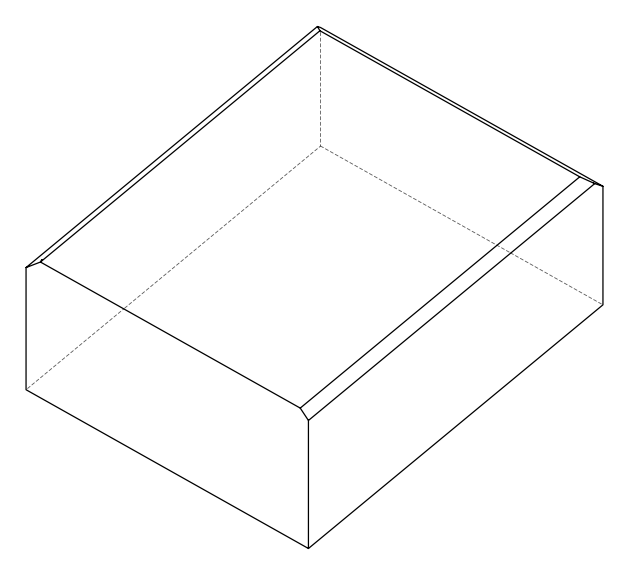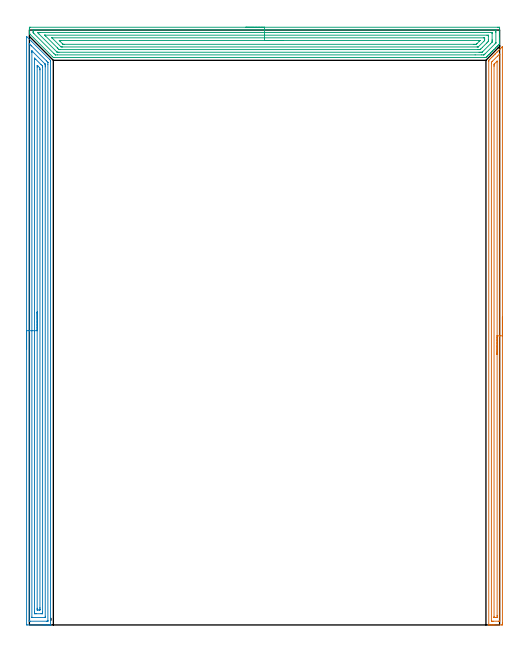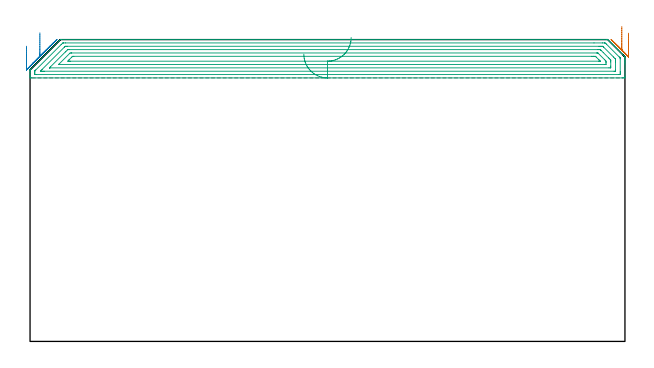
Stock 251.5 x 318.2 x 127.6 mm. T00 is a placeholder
(PLAN: 3 operations, 0 tool changes, 32.2 min)
(1 AREA_MILL | FG_CHAMFER_SURFACE | UGT0205_001 | 7.54 min | 8366 mm3)
(2 AREA_MILL_1 | FG_CHAMFER_SURFACE_1 | UGT0205_001 | 12.59 min | 26041 mm3)
(3 AREA_MILL_2 | FG_CHAMFER_SURFACE_2 | UGT0205_001 | 12.06 min | 31804 mm3)
(TOOL UGT0205_001 | Chamfer Mill 20 x 3 x 45 deg. | D20 FL50 Z2)
(OP 1 AREA_MILL)
G17 G21 G94 G90
T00 M6
G54
G17 G0 G90 X253. Y164.65 S1061 M3
G43 Z137.6 H0
Z130.3
G94 G1 Y164.612 Z129.428 F250.
Y164.498 Z128.564
Y164.309 Z127.712
Y164.047 Z126.88
Y163.713 Z126.074
Y163.31 Z125.3
Y162.842 Z124.564
Y162.31 Z123.872
Y161.721 Z123.229
Y161.078 Z122.64
Y160.386 Z122.108
Y159.65 Z121.64
Y158.876 Z121.237
Y158.07 Z120.903
Y157.238 Z120.641
Y156.386 Z120.452
Y155.522 Z120.338
Y154.65 Z120.3
Y0.96
X252.999 Y0.613 Z120.301
X252.994 Y0.073 Z120.303
X252.991 Y0.008 Z120.306
X252.458 Y0. Z120.839
X248.906 Z124.388
X248.349 Z124.948
X248.018 Z125.278
X247.461 Z125.836
X247.13 Z126.165
X246.469 Z126.83
X246.104 Z127.196
X245.736 Z127.554
X245.702 Y0.009 Z127.588
X245.7 Y0.166 Z127.6
Y301.544
X245.707 Y302.001 Z127.592
X245.756 Y302.057 Z127.543
X246.242 Y302.544 Z127.054
X246.686 Y302.986 Z126.613
X247.13 Y303.432 Z126.166
X247.574 Y303.874 Z125.725
X248.018 Y304.32 Z125.278
X248.462 Y304.762 Z124.837
X248.906 Y305.208 Z124.39
X249.113 Y305.413 Z124.187
X249.172 Y305.472 Z124.127
X249.794 Y306.096 Z123.502
X250.006 Y306.306 Z123.294
X250.045 Y306.345 Z123.254
X250.682 Y306.984 Z122.614
X250.918 Y307.218 Z122.382
X251.57 Y307.872 Z121.726
X251.791 Y308.091 Z121.509
X252.458 Y308.759 Z120.839
X252.665 Y308.964 Z120.635
X252.902 Y309.202 Z120.397
X252.984 Y309.283 Z120.314
X252.995 Y309.284 Z120.304
X252.999 Y309.283 Z120.299
X253. Y154.65 Z120.3
X251.586 Z121.714
X251.585 Y2.383 Z121.715
X251.57 Y2.01 Z121.73
X251.077 Y2.001 Z122.223
X248.018 Y2. Z125.282
X247.525 Y2.001 Z125.775
X247.13 Y2.01 Z126.17
X247.115 Y2.399 Z126.185
X247.114 Y2.415 Z126.186
X247.115 Y300.666 Z126.185
X247.13 Y300.968 Z126.17
X247.413 Y301.259 Z125.887
X247.693 Y301.543 Z125.607
X250.372 Y304.222 Z122.928
X251.265 Y305.115 Z122.035
X251.42 Y305.266 Z121.88
X251.57 Y305.408 Z121.73
X251.585 Y305.115 Z121.715
X251.586 Y305.1 Z121.714
Y154.65
X250.172 Z123.128
X250.171 Y5.078 Z123.129
X250.17 Y4.7 Z123.13
X250.165 Y4.185 Z123.135
X250.154 Y4.01 Z123.146
X249.975 Y4.002 Z123.325
X248.906 Y4.001 Z124.394
X248.723 Y4.005 Z124.577
X248.601 Y4.01 Z124.699
X248.535 Y4.021 Z124.765
X248.533 Y4.059 Z124.767
X248.53 Y4.185 Z124.77
X248.529 Y4.564 Z124.771
Y298.865
X248.53 Y299.242 Z124.77
X248.535 Y299.758 Z124.765
X248.547 Y299.936 Z124.753
X248.636 Y300.029 Z124.664
X248.906 Y300.306 Z124.394
X250.143 Y301.543 Z123.157
X250.154 Y301.55 Z123.146
X250.158 Z123.142
X250.165 Y301.543 Z123.135
X250.169 Y301.312 Z123.131
X250.171 Y301.164 Z123.129
X250.172 Y154.65 Z123.128
Y153.778 Z123.166
Y152.914 Z123.28
Y152.062 Z123.469
Y151.23 Z123.732
Y150.424 Z124.065
Y149.65 Z124.468
Y148.914 Z124.937
Y148.222 Z125.468
Y147.579 Z126.057
Y146.99 Z126.701
Y146.458 Z127.393
Y145.99 Z128.128
Y145.587 Z128.902
Y145.253 Z129.708
Y144.991 Z130.54
Y144.802 Z131.392
Y144.688 Z132.257
Y144.65 Z133.128
G0 Z137.6
M5
M2
(OP 2 AREA_MILL_1)
G17 G21 G94 G90
T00 M6
G54
G17 G0 G90 X-1.5 Y147.4 S1061 M3
G43 Z137.6 H0
Z124.8
G94 G1 Y147.438 Z123.928 F250.
Y147.552 Z123.063
Y147.741 Z122.212
Y148.003 Z121.38
Y148.337 Z120.574
Y148.74 Z119.8
Y149.208 Z119.064
Y149.74 Z118.372
Y150.329 Z117.729
Y150.972 Z117.14
Y151.664 Z116.608
Y152.4 Z116.14
Y153.174 Z115.737
Y153.98 Z115.403
Y154.812 Z115.141
Y155.663 Z114.952
Y156.528 Z114.838
Y157.4 Z114.8
Y314.687
X-1.495 Y314.778 Z114.803
X-1.493 Y314.782 Z114.804
X-1.477 Y314.778 Z114.821
X1.101 Y312.199 Z117.401
X10.732 Y302.569 Z127.031
X11.295 Y302.005 Z127.592
X11.296 Y301.998 Z127.593
X11.3 Y301.675 Z127.6
Y0.171
X11.297 Y0.009 Z127.588
X11.285 Y0.006 Z127.576
X11.241 Y0.003 Z127.533
X10.839 Y0. Z127.139
X10.49 Z126.79
X9.807 Z126.102
X8.573 Z124.87
X8.022 Z124.317
X7.406 Z123.701
X-1.174 Z115.123
X-1.492 Y0.01 Z114.806
X-1.499 Y0.326 Z114.799
X-1.5 Y157.4 Z114.8
X-0.086 Z116.214
X-0.085 Y310.687 Z116.215
X-0.083 Y310.767 Z116.217
X-0.079 Y310.908 Z116.221
X-0.007 Y310.846 Z116.293
X0.239 Y310.609 Z116.539
X0.885 Y309.965 Z117.185
X1.135 Y309.715 Z117.435
X9.175 Y301.675 Z125.475
X9.807 Y301.035 Z126.107
X9.866 Y300.973 Z126.166
X9.879 Y300.86 Z126.179
X9.882 Y300.782 Z126.182
X9.884 Y300.704 Z126.184
X9.886 Y299.889 Z126.186
X9.885 Y2.326 Z126.185
X9.884 Y2.246 Z126.184
X9.879 Y2.089 Z126.179
X9.876 Y2.009 Z126.176
X9.857 Y2.007 Z126.157
X9.807 Y2.004 Z126.107
X9.318 Y2. Z125.618
X0.397 Z116.697
X-0.007 Y2.004 Z116.293
X-0.064 Y2.007 Z116.236
X-0.075 Y2.009 Z116.225
X-0.079 Y2.063 Z116.221
X-0.083 Y2.167 Z116.217
X-0.085 Y2.325 Z116.215
X-0.086 Y2.405 Z116.214
Y157.4
X1.328 Z117.628
X1.329 Y306.142 Z117.629
X1.33 Y306.59 Z117.63
X1.334 Y307.035 Z117.634
X1.335 Y307.053 Z117.635
X1.36 Y307.035 Z117.66
X1.777 Y306.622 Z118.077
X8.022 Y300.378 Z124.322
X8.266 Y300.132 Z124.566
X8.387 Y300.007 Z124.687
X8.446 Y299.943 Z124.746
X8.465 Y299.914 Z124.765
X8.466 Y299.889 Z124.766
X8.47 Y299.44 Z124.77
X8.471 Y298.995 Z124.771
Y298.546
Y4.635
X8.469 Y4.191 Z124.769
X8.467 Y4.079 Z124.767
X8.465 Y4.027 Z124.765
X8.455 Y4.01 Z124.755
X8.404 Y4.007 Z124.704
X8.212 Y4.001 Z124.512
X1.587 Z117.887
X1.459 Y4.003 Z117.759
X1.358 Y4.008 Z117.658
X1.334 Y4.011 Z117.634
X1.332 Y4.017 Z117.632
X1.33 Y4.041 Z117.63
X1.329 Y4.191 Z117.629
X1.328 Y157.4 Z117.628
X2.743 Z119.043
Y302.569
X2.745 Y302.932 Z119.045
X2.747 Y303.114 Z119.047
X2.749 Y303.187 Z119.049
X2.807 Y303.132 Z119.107
X3.382 Y302.569 Z119.682
X6.238 Y299.713 Z122.538
X6.95 Y298.995 Z123.25
X7.05 Y298.888 Z123.35
X7.052 Y298.79 Z123.352
X7.055 Y298.585 Z123.355
X7.057 Y298.175 Z123.357
Y298.102
Y6.871
X7.051 Y6.058 Z123.351
X7.047 Y6.01 Z123.347
X6.999 Y6.007 Z123.299
X6.891 Y6.003 Z123.191
X6.673 Y6.001 Z122.973
X6.238 Y6. Z122.538
X3.562 Z119.862
X3.117 Y6.001 Z119.417
X2.906 Y6.003 Z119.206
X2.8 Y6.007 Z119.1
X2.753 Y6.01 Z119.053
X2.75 Y6.044 Z119.05
X2.743 Y6.798 Z119.043
Y6.871
Y157.4
X4.157 Z120.457
X4.158 Y298.399 Z120.458
X4.161 Y298.995 Z120.461
X4.164 Y299.286 Z120.464
X4.454 Y299.04 Z120.754
X4.504 Y298.995 Z120.804
X5.346 Y298.153 Z121.646
X5.394 Y298.102 Z121.694
X5.636 Y297.812 Z121.936
X5.641 Y297.209 Z121.941
X5.642 Y296.912 Z121.942
X5.643 Y9.254 Z121.943
X5.642 Y8.658 Z121.942
X5.64 Y8.363 Z121.94
X5.636 Y8.064 Z121.936
X5.628 Y8.009 Z121.928
X5.592 Y8.007 Z121.892
X5.51 Y8.003 Z121.81
X5.346 Y8.001 Z121.646
X5.111 Y8. Z121.411
X4.454 Y8.002 Z120.754
X4.215 Y8.004 Z120.515
X4.17 Y8.01 Z120.47
X4.164 Y8.022 Z120.464
X4.161 Y8.058 Z120.461
X4.158 Y8.658 Z120.458
X4.157 Y8.955 Z120.457
Y157.4
Y158.272 Z120.495
Y159.136 Z120.609
Y159.988 Z120.798
Y160.82 Z121.06
Y161.626 Z121.394
Y162.4 Z121.797
Y163.136 Z122.265
Y163.828 Z122.796
Y164.471 Z123.386
Y165.06 Z124.029
Y165.591 Z124.721
Y166.06 Z125.457
Y166.463 Z126.231
Y166.797 Z127.037
Y167.059 Z127.869
Y167.248 Z128.72
Y167.362 Z129.585
Y167.4 Z130.457
G0 Z137.6
M5
M2
(OP 3 AREA_MILL_2)
G17 G21 G94 G90
T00 M6
G54
G17 G0 G90 X115.75 Y319.7 S1061 M3
G43 Z137.6 H0
Z121.4
G94 G1 X115.788 Z120.528 F250.
X115.902 Z119.664
X116.091 Z118.812
X116.353 Z117.98
X116.687 Z117.174
X117.09 Z116.4
X117.559 Z115.664
X118.09 Z114.972
X118.679 Z114.329
X119.322 Z113.74
X120.014 Z113.209
X120.75 Z112.74
X121.524 Z112.337
X122.33 Z112.003
X123.162 Z111.741
X124.014 Z111.552
X124.878 Z111.438
X125.75 Z111.4
X250.324
X250.876 Y319.699 Z111.401
X251.422 Y319.694 Z111.403
X251.492 Y319.692 Z111.406
X251.5 Y319.151 Z111.946
Y313.821 Z117.273
Y313.284 Z117.813
Y312.933 Z118.163
Y312.396 Z118.7
Y312.044 Z119.051
Y311.239 Z119.86
Y311.156 Z119.942
X251.499 Y310.81 Z120.287
X251.472 Y310.772 Z120.327
X251.235 Y310.535 Z120.565
X251.174 Y310.474 Z120.625
X250.969 Y310.267 Z120.829
X250.362 Y309.662 Z121.438
X250.28 Y309.58 Z121.519
X250.081 Y309.379 Z121.717
X249.49 Y308.789 Z122.31
X249.387 Y308.686 Z122.413
X249.193 Y308.491 Z122.605
X248.617 Y307.917 Z123.183
X248.493 Y307.792 Z123.306
X248.304 Y307.602 Z123.494
X247.744 Y307.044 Z124.056
X247.416 Y306.714 Z124.382
X246.872 Y306.172 Z124.928
X246.527 Y305.825 Z125.271
X245.999 Y305.299 Z125.801
X245.639 Y304.937 Z126.159
X245.126 Y304.426 Z126.674
X244.751 Y304.049 Z127.048
X244.62 Y303.919 Z127.179
X244.336 Y303.635 Z127.464
X244.242 Y303.544 Z127.556
X244.201 Y303.507 Z127.593
X243.726 Y303.5 Z127.6
X13.136
X12.796 Y303.505 Z127.591
X12.243 Y304.057 Z127.043
X0.326 Y315.973 Z115.125
X0.256 Y316.042 Z115.054
X0.059 Y316.241 Z114.859
X0.028 Y316.274 Z114.826
X0.002 Y316.31 Z114.788
X0. Y316.486 Z114.612
Y316.569 Z114.529
Y317.375 Z113.72
Y318.615 Z112.482
X0.004 Y319.151 Z111.943
X0.008 Y319.69 Z111.405
X0.079 Y319.693 Z111.402
X0.624 Y319.7 Z111.4
X125.75
Y318.286 Z112.814
X249.067 Y318.285 Z112.815
X249.089 Y318.284 Z112.816
X249.49 Y318.263 Z112.837
X249.497 Y317.857 Z113.243
X249.499 Y317.375 Z113.725
X249.5 Y316.966 Z114.134
X249.499 Y311.636 Z119.464
X249.496 Y311.396 Z119.704
X249.49 Y311.276 Z119.824
X249.487 Y311.249 Z119.851
X249.464 Y311.222 Z119.878
X249.404 Y311.156 Z119.944
X249.248 Y310.998 Z120.102
X249.089 Y310.838 Z120.262
X243.726 Y305.476 Z125.624
X243.453 Y305.208 Z125.892
X243.175 Y304.937 Z126.163
X242.854 Y304.916 Z126.184
X242.832 Y304.915 Z126.185
X241.962 Y304.914 Z126.186
X238.415
X14.947
X14.052 Y304.916 Z126.184
X14.03 Y304.917 Z126.183
X13.825 Y304.937 Z126.163
X13.136 Y305.615 Z125.485
X2.411 Y316.338 Z114.762
X2.265 Y316.486 Z114.614
X2.122 Y316.635 Z114.465
X2.03 Y316.732 Z114.368
X2.01 Y316.794 Z114.306
X2.004 Y316.891 Z114.209
X2.002 Y317.375 Z113.725
X2.003 Y317.781 Z113.319
X2.01 Y318.263 Z112.837
X2.39 Y318.284 Z112.816
X2.411 Y318.285 Z112.815
X125.75 Y318.286 Z112.814
Y316.872 Z114.228
X246.914 Y316.871 Z114.229
X247.301 Y316.87 Z114.23
X247.43 Y316.867 Z114.233
X247.474 Y316.865 Z114.235
X247.49 Y316.859 Z114.241
X247.493 Y316.815 Z114.285
X247.497 Y316.684 Z114.416
X247.499 Y316.486 Z114.614
X247.5 Y316.289 Z114.811
Y312.933 Z118.167
Y312.735 Z118.365
X247.496 Y312.044 Z119.056
X247.491 Y311.855 Z119.245
X247.474 Y311.685 Z119.415
X247.301 Y311.503 Z119.597
X246.683 Y310.882 Z120.218
X242.513 Y306.714 Z124.386
X242.223 Y306.431 Z124.669
X242.126 Y306.338 Z124.762
X241.939 Y306.335 Z124.765
X241.431 Y306.33 Z124.77
X241.045 Y306.329 Z124.771
X240.539 Y306.328 Z124.772
X15.818 Y306.329 Z124.771
X15.309 Y306.331 Z124.769
X14.924 Y306.336 Z124.764
X14.874 Y306.337 Z124.763
X14.819 Y306.388 Z124.712
X14.706 Y306.496 Z124.604
X14.486 Y306.714 Z124.386
X5.093 Y316.107 Z114.993
X4.718 Y316.486 Z114.614
X4.356 Y316.855 Z114.245
X4.712 Y316.865 Z114.235
X5.093 Y316.868 Z114.232
X5.599 Y316.871 Z114.229
X5.986
X125.75 Y316.872 Z114.228
Y315.457 Z115.643
X244.762
X245.407 Y315.452 Z115.648
X245.476 Y315.451 Z115.649
X245.49 Y315.365 Z115.735
X245.494 Y315.151 Z115.949
X245.5 Y314.723 Z116.377
Y312.946 Z118.154
X245.497 Y312.495 Z118.605
X245.493 Y312.277 Z118.823
X245.49 Y312.169 Z118.931
X245.448 Y312.109 Z118.991
X245.388 Y312.044 Z119.056
X245.008 Y311.658 Z119.442
X244.62 Y311.269 Z119.831
X242.336 Y308.984 Z122.116
X241.445 Y308.093 Z123.007
X241.311 Y307.961 Z123.139
X241.203 Y307.855 Z123.245
X241.128 Y307.786 Z123.314
X241.087 Y307.75 Z123.35
X241.045 Y307.748 Z123.352
X240.901 Y307.745 Z123.355
X240.151 Y307.743 Z123.357
X240.01
X16.57
X16.194 Y307.745 Z123.355
X16.006 Y307.747 Z123.353
X15.917 Y307.75 Z123.35
X15.818 Y307.84 Z123.26
X15.159 Y308.491 Z122.609
X14.924 Y308.725 Z122.375
X8.668 Y314.981 Z116.119
X8.258 Y315.396 Z115.704
X8.213 Y315.445 Z115.655
X8.209 Y315.452 Z115.648
X8.213 Y315.453 Z115.647
X8.246 Y315.456 Z115.644
X8.386 Y315.457 Z115.643
X8.668
X125.75
Y314.043 Z117.057
X242.832 Y314.042 Z117.058
X243.056 Y314.041 Z117.059
X243.49 Y314.035 Z117.065
X243.493 Y313.821 Z117.279
X243.499 Y313.159 Z117.941
X243.496 Y312.933 Z118.167
X243.49 Y312.603 Z118.497
X243.331 Y312.437 Z118.663
X242.946 Y312.044 Z119.056
X242.889 Y311.988 Z119.112
X240.281 Y309.379 Z121.721
X240.216 Y309.315 Z121.785
X240.151 Y309.252 Z121.848
X240.061 Y309.171 Z121.929
X239.983 Y309.164 Z121.936
X239.816 Y309.161 Z121.939
X239.48 Y309.157 Z121.943
X17.605 Y309.158 Z121.942
X17.382 Y309.16 Z121.94
X16.945 Y309.166 Z121.934
X16.719 Y309.379 Z121.721
X16.711 Y309.387 Z121.713
X12.243 Y313.856 Z117.244
X12.09 Y314.02 Z117.08
X12.08 Y314.038 Z117.062
X12.09 Y314.04 Z117.06
X12.11 Y314.042 Z117.058
X125.75 Y314.043 Z117.057
Y312.629 Z118.471
X240.457 Y312.628 Z118.472
X240.76 Y312.626 Z118.474
X241.045 Y312.622 Z118.478
X241.046 Y312.604 Z118.496
X241.045 Y312.595 Z118.505
X240.77 Y312.318 Z118.782
X240.497 Y312.044 Z119.056
X239.433 Y310.981 Z120.119
X239.257 Y310.806 Z120.294
X239.072 Y310.628 Z120.472
X239.021 Y310.581 Z120.519
X238.945 Y310.577 Z120.523
X238.364 Y310.572 Z120.528
X238.058 Y310.571 Z120.529
X237.47
X18.499 Y310.572 Z120.528
X18.191 Y310.574 Z120.526
X18.048 Y310.578 Z120.522
X17.973 Y310.587 Z120.513
X17.826 Y310.728 Z120.372
X17.605 Y310.943 Z120.157
X16.505 Y312.044 Z119.056
X16.302 Y312.252 Z118.848
X15.946 Y312.622 Z118.478
X16.127 Y312.625 Z118.475
X16.711 Y312.628 Z118.472
X17.017 Y312.629 Z118.471
X125.75
X126.622 Z118.509
X127.487 Z118.623
X128.338 Z118.812
X129.17 Z119.074
X129.976 Z119.408
X130.75 Z119.811
X131.486 Z120.28
X132.178 Z120.811
X132.821 Z121.4
X133.41 Z122.043
X133.942 Z122.735
X134.41 Z123.471
X134.813 Z124.245
X135.147 Z125.051
X135.409 Z125.883
X135.598 Z126.735
X135.712 Z127.6
X135.75 Z128.471
G0 Z137.6
M5
M2
